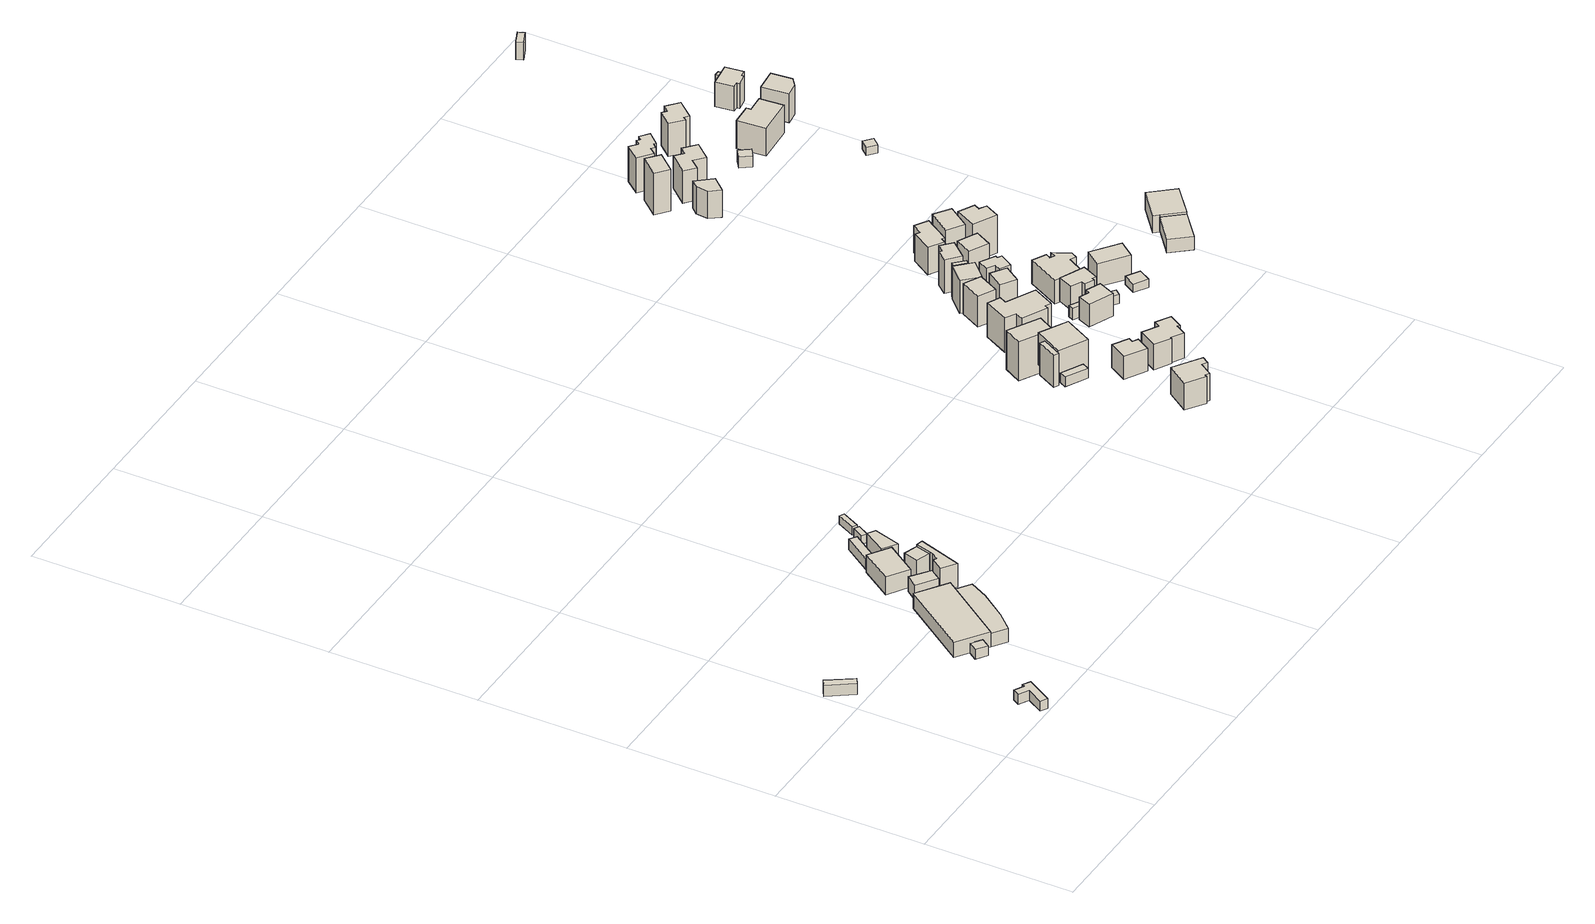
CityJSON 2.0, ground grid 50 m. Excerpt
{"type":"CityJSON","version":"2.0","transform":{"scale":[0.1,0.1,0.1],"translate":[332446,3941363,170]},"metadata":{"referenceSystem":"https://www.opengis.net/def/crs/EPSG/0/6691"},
"CityObjects":{
"building1":{"type":"Building","attributes":{"measuredHeight":4.3,"BuildingIDAttribute.prefecture":"14","BuildingIDAttribute.city":"14151","BuildingDetailAttribute.surveyYear":2015},"geometry":[{"type":"Solid","lod":"1","boundaries":[[[[0,1,2,3]],[[2,4,5,3]],[[1,6,4,2]],[[0,7,6,1]],[[3,5,7,0]],[[4,6,7,5]]]]}]},
"building2":{"type":"Building","attributes":{"measuredHeight":4.1,"BuildingIDAttribute.prefecture":"14","BuildingIDAttribute.city":"14151","BuildingDetailAttribute.surveyYear":2015,"BuildingLandSlideRiskAttribute.description":"1","BuildingLandSlideRiskAttribute.areaType":"1"},"geometry":[{"type":"Solid","lod":"1","boundaries":[[[[8,9,10,11,12,13,14,15]],[[14,16,17,15]],[[13,18,16,14]],[[12,19,18,13]],[[11,20,19,12]],[[10,21,20,11]],[[9,22,21,10]],[[8,23,22,9]],[[15,17,23,8]],[[16,18,19,20,21,22,23,17]]]]}]},
"building3":{"type":"Building","attributes":{"measuredHeight":4.5,"BuildingIDAttribute.prefecture":"14","BuildingIDAttribute.city":"14151","BuildingDetailAttribute.surveyYear":2015,"BuildingLandSlideRiskAttribute.description":"1","BuildingLandSlideRiskAttribute.areaType":"1"},"geometry":[{"type":"Solid","lod":"1","boundaries":[[[[24,25,26,27]],[[26,28,29,27]],[[25,30,28,26]],[[24,31,30,25]],[[27,29,31,24]],[[28,30,31,29]]]]}]},
"building4":{"type":"Building","attributes":{"usage":"402","measuredHeight":5.9,"storeysAboveGround":2,"BuildingIDAttribute.prefecture":"14","BuildingIDAttribute.city":"14151","BuildingDetailAttribute.totalFloorArea":559.02,"BuildingDetailAttribute.buildingFootprintArea":279.51,"BuildingDetailAttribute.buildingStructureType":"610","BuildingDetailAttribute.buildingStructureOrgType":"2","BuildingDetailAttribute.orgUsage":"101","BuildingDetailAttribute.surveyYear":2015,"BuildingLandSlideRiskAttribute.description":"1","BuildingLandSlideRiskAttribute.areaType":"1"},"geometry":[{"type":"Solid","lod":"1","boundaries":[[[[32,33,34,35]],[[34,36,37,35]],[[33,38,36,34]],[[32,39,38,33]],[[35,37,39,32]],[[36,38,39,37]]]]}]},
"building5":{"type":"Building","attributes":{"usage":"401","measuredHeight":6.6,"storeysAboveGround":1,"BuildingIDAttribute.prefecture":"14","BuildingIDAttribute.city":"14151","BuildingDetailAttribute.totalFloorArea":120.47,"BuildingDetailAttribute.buildingFootprintArea":120.47,"BuildingDetailAttribute.buildingStructureType":"610","BuildingDetailAttribute.buildingStructureOrgType":"2","BuildingDetailAttribute.orgUsage":"61","BuildingDetailAttribute.surveyYear":2015,"BuildingLandSlideRiskAttribute.description":"1","BuildingLandSlideRiskAttribute.areaType":"1"},"geometry":[{"type":"Solid","lod":"1","boundaries":[[[[40,41,42,35,43,44]],[[43,45,46,44]],[[35,47,45,43]],[[42,48,47,35]],[[41,49,48,42]],[[40,50,49,41]],[[44,46,50,40]],[[45,47,48,49,50,46]]]]}]},
"building6":{"type":"Building","attributes":{"measuredHeight":4.2,"BuildingIDAttribute.prefecture":"14","BuildingIDAttribute.city":"14151","BuildingDetailAttribute.surveyYear":2015,"BuildingLandSlideRiskAttribute.description":"1","BuildingLandSlideRiskAttribute.areaType":"1"},"geometry":[{"type":"Solid","lod":"1","boundaries":[[[[51,52,53,54]],[[53,55,56,54]],[[52,57,55,53]],[[51,58,57,52]],[[54,56,58,51]],[[55,57,58,56]]]]}]},
"building7":{"type":"Building","attributes":{"usage":"402","measuredHeight":6.3,"storeysAboveGround":1,"BuildingIDAttribute.prefecture":"14","BuildingIDAttribute.city":"14151","BuildingDetailAttribute.totalFloorArea":38.43,"BuildingDetailAttribute.buildingFootprintArea":38.43,"BuildingDetailAttribute.buildingStructureType":"610","BuildingDetailAttribute.buildingStructureOrgType":"2","BuildingDetailAttribute.orgUsage":"101","BuildingDetailAttribute.surveyYear":2015,"BuildingLandSlideRiskAttribute.description":"1","BuildingLandSlideRiskAttribute.areaType":"1"},"geometry":[{"type":"Solid","lod":"1","boundaries":[[[[59,60,61,62]],[[61,63,64,62]],[[60,65,63,61]],[[59,66,65,60]],[[62,64,66,59]],[[63,65,66,64]]]]}]},
"building8":{"type":"Building","attributes":{"usage":"402","measuredHeight":6.9,"storeysAboveGround":2,"BuildingIDAttribute.prefecture":"14","BuildingIDAttribute.city":"14151","BuildingDetailAttribute.totalFloorArea":409.26,"BuildingDetailAttribute.buildingFootprintArea":204.63,"BuildingDetailAttribute.buildingStructureType":"610","BuildingDetailAttribute.buildingStructureOrgType":"2","BuildingDetailAttribute.orgUsage":"101","BuildingDetailAttribute.surveyYear":2015,"BuildingLandSlideRiskAttribute.description":"1","BuildingLandSlideRiskAttribute.areaType":"1"},"geometry":[{"type":"Solid","lod":"1","boundaries":[[[[67,68,69,70]],[[69,71,72,70]],[[68,73,71,69]],[[67,74,73,68]],[[70,72,74,67]],[[71,73,74,72]]]]}]},
"building9":{"type":"Building","attributes":{"measuredHeight":9.9,"BuildingIDAttribute.prefecture":"14","BuildingIDAttribute.city":"14151","BuildingDetailAttribute.surveyYear":2015,"BuildingLandSlideRiskAttribute.description":"1","BuildingLandSlideRiskAttribute.areaType":"1"},"geometry":[{"type":"Solid","lod":"1","boundaries":[[[[75,76,77,78,79,80,81,82]],[[81,83,84,82]],[[80,85,83,81]],[[79,86,85,80]],[[78,87,86,79]],[[77,88,87,78]],[[76,89,88,77]],[[75,90,89,76]],[[82,84,90,75]],[[83,85,86,87,88,89,90,84]]]]}]},
"building10":{"type":"Building","attributes":{"usage":"401","measuredHeight":9.1,"storeysAboveGround":1,"BuildingIDAttribute.prefecture":"14","BuildingIDAttribute.city":"14151","BuildingDetailAttribute.totalFloorArea":57.83,"BuildingDetailAttribute.buildingFootprintArea":57.83,"BuildingDetailAttribute.buildingStructureType":"610","BuildingDetailAttribute.buildingStructureOrgType":"2","BuildingDetailAttribute.orgUsage":"61","BuildingDetailAttribute.surveyYear":2015,"BuildingLandSlideRiskAttribute.description":"1","BuildingLandSlideRiskAttribute.areaType":"1"},"geometry":[{"type":"Solid","lod":"1","boundaries":[[[[91,92,93,94]],[[93,95,96,94]],[[92,97,95,93]],[[91,98,97,92]],[[94,96,98,91]],[[95,97,98,96]]]]}]},
"building11":{"type":"Building","attributes":{"measuredHeight":4.6,"BuildingIDAttribute.prefecture":"14","BuildingIDAttribute.city":"14151","BuildingDetailAttribute.surveyYear":2015,"BuildingLandSlideRiskAttribute.description":"1","BuildingLandSlideRiskAttribute.areaType":"1"},"geometry":[{"type":"Solid","lod":"1","boundaries":[[[[99,100,101,102]],[[101,103,104,102]],[[100,105,103,101]],[[99,106,105,100]],[[102,104,106,99]],[[103,105,106,104]]]]}]},
"building12":{"type":"Building","attributes":{"measuredHeight":6.5,"BuildingIDAttribute.prefecture":"14","BuildingIDAttribute.city":"14151","BuildingDetailAttribute.surveyYear":2015,"BuildingLandSlideRiskAttribute.description":"1","BuildingLandSlideRiskAttribute.areaType":"1"},"geometry":[{"type":"Solid","lod":"1","boundaries":[[[[107,108,109,110]],[[109,111,112,110]],[[108,113,111,109]],[[107,114,113,108]],[[110,112,114,107]],[[111,113,114,112]]]]}]},
"building13":{"type":"Building","attributes":{"measuredHeight":3.7,"BuildingIDAttribute.prefecture":"14","BuildingIDAttribute.city":"14151","BuildingDetailAttribute.surveyYear":2015,"BuildingLandSlideRiskAttribute.description":"1","BuildingLandSlideRiskAttribute.areaType":"1"},"geometry":[{"type":"Solid","lod":"1","boundaries":[[[[115,116,117,118]],[[117,119,120,118]],[[116,121,119,117]],[[115,122,121,116]],[[118,120,122,115]],[[119,121,122,120]]]]}]},
"building14":{"type":"Building","attributes":{"BuildingIDAttribute.prefecture":"14","BuildingIDAttribute.city":"14151","BuildingDetailAttribute.surveyYear":2015,"BuildingLandSlideRiskAttribute.description":"1","BuildingLandSlideRiskAttribute.areaType":"1"},"geometry":[{"type":"Solid","lod":"1","boundaries":[[[[123,124,125,126]],[[125,127,128,126]],[[124,129,127,125]],[[123,130,129,124]],[[126,128,130,123]],[[127,129,130,128]]]]}]},
"building15":{"type":"Building","attributes":{"usage":"411","measuredHeight":11.2,"storeysAboveGround":2,"BuildingIDAttribute.prefecture":"14","BuildingIDAttribute.city":"14151","BuildingDetailAttribute.totalFloorArea":129.09,"BuildingDetailAttribute.buildingFootprintArea":64.54,"BuildingDetailAttribute.buildingStructureType":"601","BuildingDetailAttribute.buildingStructureOrgType":"1","BuildingDetailAttribute.orgUsage":"10","BuildingDetailAttribute.surveyYear":2015,"BuildingLandSlideRiskAttribute.description":"1","BuildingLandSlideRiskAttribute.areaType":"1"},"geometry":[{"type":"Solid","lod":"1","boundaries":[[[[131,132,133,134,135,136,137,138]],[[137,139,140,138]],[[136,141,139,137]],[[135,142,141,136]],[[134,143,142,135]],[[133,144,143,134]],[[132,145,144,133]],[[131,146,145,132]],[[138,140,146,131]],[[139,141,142,143,144,145,146,140]]]]}]},
"building16":{"type":"Building","attributes":{"measuredHeight":5.2,"BuildingIDAttribute.prefecture":"14","BuildingIDAttribute.city":"14151","BuildingDetailAttribute.surveyYear":2015},"geometry":[{"type":"Solid","lod":"1","boundaries":[[[[147,148,149,150]],[[149,151,152,150]],[[148,153,151,149]],[[147,154,153,148]],[[150,152,154,147]],[[151,153,154,152]]]]}]},
"building17":{"type":"Building","attributes":{"measuredHeight":12.7,"BuildingIDAttribute.prefecture":"14","BuildingIDAttribute.city":"14151","BuildingDetailAttribute.surveyYear":2015},"geometry":[{"type":"Solid","lod":"1","boundaries":[[[[155,156,157,158]],[[157,159,160,158]],[[156,161,159,157]],[[155,162,161,156]],[[158,160,162,155]],[[159,161,162,160]]]]}]},
"building18":{"type":"Building","attributes":{"usage":"411","measuredHeight":9.2,"storeysAboveGround":2,"BuildingIDAttribute.prefecture":"14","BuildingIDAttribute.city":"14151","BuildingDetailAttribute.totalFloorArea":87.96,"BuildingDetailAttribute.buildingFootprintArea":43.98,"BuildingDetailAttribute.buildingStructureType":"601","BuildingDetailAttribute.buildingStructureOrgType":"1","BuildingDetailAttribute.orgUsage":"10","BuildingDetailAttribute.surveyYear":2015},"geometry":[{"type":"Solid","lod":"1","boundaries":[[[[163,164,165,166,167,168]],[[167,169,170,168]],[[166,171,169,167]],[[165,172,171,166]],[[164,173,172,165]],[[163,174,173,164]],[[168,170,174,163]],[[169,171,172,173,174,170]]]]}]},
"building19":{"type":"Building","attributes":{"usage":"411","measuredHeight":12.6,"storeysAboveGround":2,"BuildingIDAttribute.prefecture":"14","BuildingIDAttribute.city":"14151","BuildingDetailAttribute.totalFloorArea":189.18,"BuildingDetailAttribute.buildingFootprintArea":94.59,"BuildingDetailAttribute.buildingStructureType":"601","BuildingDetailAttribute.buildingStructureOrgType":"1","BuildingDetailAttribute.orgUsage":"10","BuildingDetailAttribute.surveyYear":2015},"geometry":[{"type":"Solid","lod":"1","boundaries":[[[[175,176,177,178]],[[177,179,180,178]],[[176,181,179,177]],[[175,182,181,176]],[[178,180,182,175]],[[179,181,182,180]]]]}]},
"building20":{"type":"Building","attributes":{"usage":"411","measuredHeight":16.5,"storeysAboveGround":2,"BuildingIDAttribute.prefecture":"14","BuildingIDAttribute.city":"14151","BuildingDetailAttribute.totalFloorArea":133.03,"BuildingDetailAttribute.buildingFootprintArea":66.52,"BuildingDetailAttribute.buildingStructureType":"601","BuildingDetailAttribute.buildingStructureOrgType":"1","BuildingDetailAttribute.orgUsage":"10","BuildingDetailAttribute.surveyYear":2015},"geometry":[{"type":"Solid","lod":"1","boundaries":[[[[183,184,185,186]],[[185,187,188,186]],[[184,189,187,185]],[[183,190,189,184]],[[186,188,190,183]],[[187,189,190,188]]]]}]},
"building21":{"type":"Building","attributes":{"usage":"411","measuredHeight":10.4,"storeysAboveGround":2,"BuildingIDAttribute.prefecture":"14","BuildingIDAttribute.city":"14151","BuildingDetailAttribute.totalFloorArea":147.59,"BuildingDetailAttribute.buildingFootprintArea":73.8,"BuildingDetailAttribute.buildingStructureType":"601","BuildingDetailAttribute.buildingStructureOrgType":"1","BuildingDetailAttribute.orgUsage":"10","BuildingDetailAttribute.surveyYear":2015,"BuildingLandSlideRiskAttribute.description":"1","BuildingLandSlideRiskAttribute.areaType":"1"},"geometry":[{"type":"Solid","lod":"1","boundaries":[[[[191,192,193,194,195,196,197,198,199,200]],[[199,201,202,200]],[[198,203,201,199]],[[197,204,203,198]],[[196,205,204,197]],[[195,206,205,196]],[[194,207,206,195]],[[193,208,207,194]],[[192,209,208,193]],[[191,210,209,192]],[[200,202,210,191]],[[201,203,204,205,206,207,208,209,210,202]]]]}]},
"building22":{"type":"Building","attributes":{"usage":"411","measuredHeight":13.4,"storeysAboveGround":2,"BuildingIDAttribute.prefecture":"14","BuildingIDAttribute.city":"14151","BuildingDetailAttribute.totalFloorArea":238.2,"BuildingDetailAttribute.buildingFootprintArea":119.1,"BuildingDetailAttribute.buildingStructureType":"601","BuildingDetailAttribute.buildingStructureOrgType":"1","BuildingDetailAttribute.orgUsage":"10","BuildingDetailAttribute.surveyYear":2015},"geometry":[{"type":"Solid","lod":"1","boundaries":[[[[211,212,213,214,215,216,217,218,219,220]],[[219,221,222,220]],[[218,223,221,219]],[[217,224,223,218]],[[216,225,224,217]],[[215,226,225,216]],[[214,227,226,215]],[[213,228,227,214]],[[212,229,228,213]],[[211,230,229,212]],[[220,222,230,211]],[[221,223,224,225,226,227,228,229,230,222]]]]}]},
"building23":{"type":"Building","attributes":{"usage":"411","measuredHeight":12.2,"storeysAboveGround":2,"BuildingIDAttribute.prefecture":"14","BuildingIDAttribute.city":"14151","BuildingDetailAttribute.totalFloorArea":81.54,"BuildingDetailAttribute.buildingFootprintArea":40.77,"BuildingDetailAttribute.buildingStructureType":"601","BuildingDetailAttribute.buildingStructureOrgType":"1","BuildingDetailAttribute.orgUsage":"10","BuildingDetailAttribute.surveyYear":2015},"geometry":[{"type":"Solid","lod":"1","boundaries":[[[[231,232,233,234]],[[233,235,236,234]],[[232,237,235,233]],[[231,238,237,232]],[[234,236,238,231]],[[235,237,238,236]]]]}]},
"building24":{"type":"Building","attributes":{"measuredHeight":4.7,"BuildingIDAttribute.prefecture":"14","BuildingIDAttribute.city":"14151","BuildingDetailAttribute.surveyYear":2015},"geometry":[{"type":"Solid","lod":"1","boundaries":[[[[239,240,241,242]],[[241,243,244,242]],[[240,245,243,241]],[[239,246,245,240]],[[242,244,246,239]],[[243,245,246,244]]]]}]},
"building25":{"type":"Building","attributes":{"usage":"411","measuredHeight":8.5,"storeysAboveGround":2,"BuildingIDAttribute.prefecture":"14","BuildingIDAttribute.city":"14151","BuildingDetailAttribute.totalFloorArea":85.12,"BuildingDetailAttribute.buildingFootprintArea":42.56,"BuildingDetailAttribute.buildingStructureType":"601","BuildingDetailAttribute.buildingStructureOrgType":"1","BuildingDetailAttribute.orgUsage":"10","BuildingDetailAttribute.surveyYear":2015},"geometry":[{"type":"Solid","lod":"1","boundaries":[[[[247,248,249,250,251,252]],[[251,253,254,252]],[[250,255,253,251]],[[249,256,255,250]],[[248,257,256,249]],[[247,258,257,248]],[[252,254,258,247]],[[253,255,256,257,258,254]]]]}]},
"building26":{"type":"Building","attributes":{"usage":"411","measuredHeight":9.1,"storeysAboveGround":1,"BuildingIDAttribute.prefecture":"14","BuildingIDAttribute.city":"14151","BuildingDetailAttribute.totalFloorArea":35.58,"BuildingDetailAttribute.buildingFootprintArea":35.58,"BuildingDetailAttribute.buildingStructureType":"601","BuildingDetailAttribute.buildingStructureOrgType":"1","BuildingDetailAttribute.orgUsage":"10","BuildingDetailAttribute.surveyYear":2015},"geometry":[{"type":"Solid","lod":"1","boundaries":[[[[259,260,261,262]],[[261,263,264,262]],[[260,265,263,261]],[[259,266,265,260]],[[262,264,266,259]],[[263,265,266,264]]]]}]},
"building27":{"type":"Building","attributes":{"usage":"411","measuredHeight":13,"storeysAboveGround":2,"BuildingIDAttribute.prefecture":"14","BuildingIDAttribute.city":"14151","BuildingDetailAttribute.totalFloorArea":86.15,"BuildingDetailAttribute.buildingFootprintArea":43.07,"BuildingDetailAttribute.buildingStructureType":"601","BuildingDetailAttribute.buildingStructureOrgType":"1","BuildingDetailAttribute.orgUsage":"10","BuildingDetailAttribute.surveyYear":2015,"BuildingLandSlideRiskAttribute.description":"1","BuildingLandSlideRiskAttribute.areaType":"1"},"geometry":[{"type":"Solid","lod":"1","boundaries":[[[[267,268,269,270]],[[269,271,272,270]],[[268,273,271,269]],[[267,274,273,268]],[[270,272,274,267]],[[271,273,274,272]]]]}]},
"building28":{"type":"Building","attributes":{"measuredHeight":4,"BuildingIDAttribute.prefecture":"14","BuildingIDAttribute.city":"14151","BuildingDetailAttribute.surveyYear":2015,"BuildingLandSlideRiskAttribute.description":"1","BuildingLandSlideRiskAttribute.areaType":"1"},"geometry":[{"type":"Solid","lod":"1","boundaries":[[[[275,276,277,278]],[[277,279,280,278]],[[276,281,279,277]],[[275,282,281,276]],[[278,280,282,275]],[[279,281,282,280]]]]}]},
"building29":{"type":"Building","attributes":{"usage":"411","measuredHeight":9.1,"storeysAboveGround":2,"BuildingIDAttribute.prefecture":"14","BuildingIDAttribute.city":"14151","BuildingDetailAttribute.totalFloorArea":90.58,"BuildingDetailAttribute.buildingFootprintArea":45.29,"BuildingDetailAttribute.buildingStructureType":"601","BuildingDetailAttribute.buildingStructureOrgType":"1","BuildingDetailAttribute.orgUsage":"10","BuildingDetailAttribute.surveyYear":2015},"geometry":[{"type":"Solid","lod":"1","boundaries":[[[[283,284,285,286,287,288,289,290]],[[289,291,292,290]],[[288,293,291,289]],[[287,294,293,288]],[[286,295,294,287]],[[285,296,295,286]],[[284,297,296,285]],[[283,298,297,284]],[[290,292,298,283]],[[291,293,294,295,296,297,298,292]]]]}]},
"building30":{"type":"Building","attributes":{"measuredHeight":12.5,"BuildingIDAttribute.prefecture":"14","BuildingIDAttribute.city":"14151","BuildingDetailAttribute.surveyYear":2015},"geometry":[{"type":"Solid","lod":"1","boundaries":[[[[299,300,301,302]],[[301,303,304,302]],[[300,305,303,301]],[[299,306,305,300]],[[302,304,306,299]],[[303,305,306,304]]]]}]},
"building31":{"type":"Building","attributes":{"usage":"411","measuredHeight":8.4,"storeysAboveGround":2,"BuildingIDAttribute.prefecture":"14","BuildingIDAttribute.city":"14151","BuildingDetailAttribute.totalFloorArea":58.42,"BuildingDetailAttribute.buildingFootprintArea":29.21,"BuildingDetailAttribute.buildingStructureType":"601","BuildingDetailAttribute.buildingStructureOrgType":"1","BuildingDetailAttribute.orgUsage":"10","BuildingDetailAttribute.surveyYear":2015},"geometry":[{"type":"Solid","lod":"1","boundaries":[[[[307,308,309,310,311,312,313,314]],[[313,315,316,314]],[[312,317,315,313]],[[311,318,317,312]],[[310,319,318,311]],[[309,320,319,310]],[[308,321,320,309]],[[307,322,321,308]],[[314,316,322,307]],[[315,317,318,319,320,321,322,316]]]]}]},
"building32":{"type":"Building","attributes":{"usage":"411","measuredHeight":9.9,"storeysAboveGround":2,"BuildingIDAttribute.prefecture":"14","BuildingIDAttribute.city":"14151","BuildingDetailAttribute.totalFloorArea":193.37,"BuildingDetailAttribute.buildingFootprintArea":96.69,"BuildingDetailAttribute.buildingStructureType":"601","BuildingDetailAttribute.buildingStructureOrgType":"1","BuildingDetailAttribute.orgUsage":"10","BuildingDetailAttribute.surveyYear":2015},"geometry":[{"type":"Solid","lod":"1","boundaries":[[[[323,324,325,326,327,328,329,330,331,332]],[[331,333,334,332]],[[330,335,333,331]],[[329,336,335,330]],[[328,337,336,329]],[[327,338,337,328]],[[326,339,338,327]],[[325,340,339,326]],[[324,341,340,325]],[[323,342,341,324]],[[332,334,342,323]],[[333,335,336,337,338,339,340,341,342,334]]]]}]},
"building33":{"type":"Building","attributes":{"BuildingIDAttribute.prefecture":"14","BuildingIDAttribute.city":"14151","BuildingDetailAttribute.surveyYear":2015,"BuildingLandSlideRiskAttribute.description":"1","BuildingLandSlideRiskAttribute.areaType":"1"},"geometry":[{"type":"Solid","lod":"1","boundaries":[[[[343,344,345,346]],[[345,347,348,346]],[[344,349,347,345]],[[343,350,349,344]],[[346,348,350,343]],[[347,349,350,348]]]]}]},
"building34":{"type":"Building","attributes":{"usage":"411","measuredHeight":13.6,"storeysAboveGround":2,"BuildingIDAttribute.prefecture":"14","BuildingIDAttribute.city":"14151","BuildingDetailAttribute.totalFloorArea":64.37,"BuildingDetailAttribute.buildingFootprintArea":32.19,"BuildingDetailAttribute.buildingStructureType":"601","BuildingDetailAttribute.buildingStructureOrgType":"1","BuildingDetailAttribute.orgUsage":"10","BuildingDetailAttribute.surveyYear":2015,"BuildingLandSlideRiskAttribute.description":"1","BuildingLandSlideRiskAttribute.areaType":"1"},"geometry":[{"type":"Solid","lod":"1","boundaries":[[[[351,352,353,354,355,356]],[[355,357,358,356]],[[354,359,357,355]],[[353,360,359,354]],[[352,361,360,353]],[[351,362,361,352]],[[356,358,362,351]],[[357,359,360,361,362,358]]]]}]},
"building35":{"type":"Building","attributes":{"usage":"411","measuredHeight":9.1,"storeysAboveGround":2,"BuildingIDAttribute.prefecture":"14","BuildingIDAttribute.city":"14151","BuildingDetailAttribute.totalFloorArea":167.21,"BuildingDetailAttribute.buildingFootprintArea":83.6,"BuildingDetailAttribute.buildingStructureType":"601","BuildingDetailAttribute.buildingStructureOrgType":"1","BuildingDetailAttribute.orgUsage":"10","BuildingDetailAttribute.surveyYear":2015,"BuildingLandSlideRiskAttribute.description":"1","BuildingLandSlideRiskAttribute.areaType":"1"},"geometry":[{"type":"Solid","lod":"1","boundaries":[[[[363,364,365,366]],[[365,367,368,366]],[[364,369,367,365]],[[363,370,369,364]],[[366,368,370,363]],[[367,369,370,368]]]]}]},
"building36":{"type":"Building","attributes":{"usage":"411","measuredHeight":7.9,"storeysAboveGround":2,"BuildingIDAttribute.prefecture":"14","BuildingIDAttribute.city":"14151","BuildingDetailAttribute.totalFloorArea":74.11,"BuildingDetailAttribute.buildingFootprintArea":37.05,"BuildingDetailAttribute.buildingStructureType":"601","BuildingDetailAttribute.buildingStructureOrgType":"1","BuildingDetailAttribute.orgUsage":"10","BuildingDetailAttribute.surveyYear":2015},"geometry":[{"type":"Solid","lod":"1","boundaries":[[[[371,372,373,374]],[[373,375,376,374]],[[372,377,375,373]],[[371,378,377,372]],[[374,376,378,371]],[[375,377,378,376]]]]}]},
"building37":{"type":"Building","attributes":{"usage":"411","measuredHeight":12.3,"storeysAboveGround":2,"BuildingIDAttribute.prefecture":"14","BuildingIDAttribute.city":"14151","BuildingDetailAttribute.totalFloorArea":115.98,"BuildingDetailAttribute.buildingFootprintArea":57.99,"BuildingDetailAttribute.buildingStructureType":"601","BuildingDetailAttribute.buildingStructureOrgType":"1","BuildingDetailAttribute.orgUsage":"10","BuildingDetailAttribute.surveyYear":2015,"BuildingLandSlideRiskAttribute.description":"1","BuildingLandSlideRiskAttribute.areaType":"1"},"geometry":[{"type":"Solid","lod":"1","boundaries":[[[[379,380,381,382,383,384,385,386]],[[385,387,388,386]],[[384,389,387,385]],[[383,390,389,384]],[[382,391,390,383]],[[381,392,391,382]],[[380,393,392,381]],[[379,394,393,380]],[[386,388,394,379]],[[387,389,390,391,392,393,394,388]]]]}]},
"building38":{"type":"Building","attributes":{"usage":"411","measuredHeight":12.3,"storeysAboveGround":2,"BuildingIDAttribute.prefecture":"14","BuildingIDAttribute.city":"14151","BuildingDetailAttribute.totalFloorArea":93.33,"BuildingDetailAttribute.buildingFootprintArea":46.66,"BuildingDetailAttribute.buildingStructureType":"601","BuildingDetailAttribute.buildingStructureOrgType":"1","BuildingDetailAttribute.orgUsage":"10","BuildingDetailAttribute.surveyYear":2015},"geometry":[{"type":"Solid","lod":"1","boundaries":[[[[395,396,397,398]],[[397,399,400,398]],[[396,401,399,397]],[[395,402,401,396]],[[398,400,402,395]],[[399,401,402,400]]]]}]},
"building39":{"type":"Building","attributes":{"usage":"411","measuredHeight":14.5,"storeysAboveGround":2,"BuildingIDAttribute.prefecture":"14","BuildingIDAttribute.city":"14151","BuildingDetailAttribute.totalFloorArea":102.96,"BuildingDetailAttribute.buildingFootprintArea":51.48,"BuildingDetailAttribute.buildingStructureType":"601","BuildingDetailAttribute.buildingStructureOrgType":"1","BuildingDetailAttribute.orgUsage":"10","BuildingDetailAttribute.surveyYear":2015},"geometry":[{"type":"Solid","lod":"1","boundaries":[[[[403,404,405,406,407,408]],[[407,409,410,408]],[[406,411,409,407]],[[405,412,411,406]],[[404,413,412,405]],[[403,414,413,404]],[[408,410,414,403]],[[409,411,412,413,414,410]]]]}]},
"building40":{"type":"Building","attributes":{"usage":"402","measuredHeight":5.4,"storeysAboveGround":1,"BuildingIDAttribute.prefecture":"14","BuildingIDAttribute.city":"14151","BuildingDetailAttribute.totalFloorArea":83.74,"BuildingDetailAttribute.buildingFootprintArea":83.74,"BuildingDetailAttribute.buildingStructureType":"610","BuildingDetailAttribute.buildingStructureOrgType":"2","BuildingDetailAttribute.orgUsage":"191","BuildingDetailAttribute.surveyYear":2015,"BuildingLandSlideRiskAttribute.description":"1","BuildingLandSlideRiskAttribute.areaType":"1"},"geometry":[{"type":"Solid","lod":"1","boundaries":[[[[415,416,417,418]],[[417,419,420,418]],[[416,421,419,417]],[[415,422,421,416]],[[418,420,422,415]],[[419,421,422,420]]]]}]},
"building41":{"type":"Building","attributes":{"measuredHeight":6.5,"BuildingIDAttribute.prefecture":"14","BuildingIDAttribute.city":"14151","BuildingDetailAttribute.surveyYear":2015,"BuildingLandSlideRiskAttribute.description":"1","BuildingLandSlideRiskAttribute.areaType":"1"},"geometry":[{"type":"Solid","lod":"1","boundaries":[[[[423,424,425,426,427]],[[426,428,429,427]],[[425,430,428,426]],[[424,431,430,425]],[[423,432,431,424]],[[427,429,432,423]],[[428,430,431,432,429]]]]}]},
"building42":{"type":"Building","attributes":{"measuredHeight":10.6,"BuildingIDAttribute.prefecture":"14","BuildingIDAttribute.city":"14151","BuildingDetailAttribute.surveyYear":2015,"BuildingLandSlideRiskAttribute.description":"1","BuildingLandSlideRiskAttribute.areaType":"1"},"geometry":[{"type":"Solid","lod":"1","boundaries":[[[[433,434,435,436,437]],[[436,438,439,437]],[[435,440,438,436]],[[434,441,440,435]],[[433,442,441,434]],[[437,439,442,433]],[[438,440,441,442,439]]]]}]},
"building43":{"type":"Building","attributes":{"usage":"411","measuredHeight":15.8,"storeysAboveGround":2,"BuildingIDAttribute.prefecture":"14","BuildingIDAttribute.city":"14151","BuildingDetailAttribute.totalFloorArea":72.77,"BuildingDetailAttribute.buildingFootprintArea":36.38,"BuildingDetailAttribute.buildingStructureType":"601","BuildingDetailAttribute.buildingStructureOrgType":"1","BuildingDetailAttribute.orgUsage":"10","BuildingDetailAttribute.surveyYear":2015,"BuildingLandSlideRiskAttribute.description":"1","BuildingLandSlideRiskAttribute.areaType":"1"},"geometry":[{"type":"Solid","lod":"1","boundaries":[[[[443,444,445,446]],[[445,447,448,446]],[[444,449,447,445]],[[443,450,449,444]],[[446,448,450,443]],[[447,449,450,448]]]]}]},
"building44":{"type":"Building","attributes":{"usage":"411","measuredHeight":12.8,"storeysAboveGround":2,"BuildingIDAttribute.prefecture":"14","BuildingIDAttribute.city":"14151","BuildingDetailAttribute.totalFloorArea":194.51,"BuildingDetailAttribute.buildingFootprintArea":97.26,"BuildingDetailAttribute.buildingStructureType":"601","BuildingDetailAttribute.buildingStructureOrgType":"1","BuildingDetailAttribute.orgUsage":"10","BuildingDetailAttribute.surveyYear":2015,"BuildingLandSlideRiskAttribute.description":"1","BuildingLandSlideRiskAttribute.areaType":"1"},"geometry":[{"type":"Solid","lod":"1","boundaries":[[[[451,452,453,454,455,456,457,458]],[[457,459,460,458]],[[456,461,459,457]],[[455,462,461,456]],[[454,463,462,455]],[[453,464,463,454]],[[452,465,464,453]],[[451,466,465,452]],[[458,460,466,451]],[[459,461,462,463,464,465,466,460]]]]}]},
"building45":{"type":"Building","attributes":{"BuildingIDAttribute.prefecture":"14","BuildingIDAttribute.city":"14151","BuildingDetailAttribute.surveyYear":2015},"geometry":[{"type":"Solid","lod":"1","boundaries":[[[[467,468,469,470]],[[469,471,472,470]],[[468,473,471,469]],[[467,474,473,468]],[[470,472,474,467]],[[471,473,474,472]]]]}]},
"building46":{"type":"Building","attributes":{"usage":"411","measuredHeight":13.3,"storeysAboveGround":2,"BuildingIDAttribute.prefecture":"14","BuildingIDAttribute.city":"14151","BuildingDetailAttribute.totalFloorArea":97.63,"BuildingDetailAttribute.buildingFootprintArea":48.82,"BuildingDetailAttribute.buildingStructureType":"601","BuildingDetailAttribute.buildingStructureOrgType":"1","BuildingDetailAttribute.orgUsage":"10","BuildingDetailAttribute.surveyYear":2015,"BuildingLandSlideRiskAttribute.description":"1","BuildingLandSlideRiskAttribute.areaType":"1"},"geometry":[{"type":"Solid","lod":"1","boundaries":[[[[475,476,477,478,479,480,481,482,483,484,485,486]],[[485,487,488,486]],[[484,489,487,485]],[[483,490,489,484]],[[482,491,490,483]],[[481,492,491,482]],[[480,493,492,481]],[[479,494,493,480]],[[478,495,494,479]],[[477,496,495,478]],[[476,497,496,477]],[[475,498,497,476]],[[486,488,498,475]],[[487,489,490,491,492,493,494,495,496,497,498,488]]]]}]},
"building47":{"type":"Building","attributes":{"measuredHeight":4.7,"BuildingIDAttribute.prefecture":"14","BuildingIDAttribute.city":"14151","BuildingDetailAttribute.surveyYear":2015},"geometry":[{"type":"Solid","lod":"1","boundaries":[[[[499,500,501,502]],[[501,503,504,502]],[[500,505,503,501]],[[499,506,505,500]],[[502,504,506,499]],[[503,505,506,504]]]]}]},
"building48":{"type":"Building","attributes":{"usage":"411","measuredHeight":12.5,"storeysAboveGround":2,"BuildingIDAttribute.prefecture":"14","BuildingIDAttribute.city":"14151","BuildingDetailAttribute.totalFloorArea":88.78,"BuildingDetailAttribute.buildingFootprintArea":44.39,"BuildingDetailAttribute.buildingStructureType":"601","BuildingDetailAttribute.buildingStructureOrgType":"1","BuildingDetailAttribute.orgUsage":"10","BuildingDetailAttribute.surveyYear":2015,"BuildingLandSlideRiskAttribute.description":"1","BuildingLandSlideRiskAttribute.areaType":"1"},"geometry":[{"type":"Solid","lod":"1","boundaries":[[[[507,508,509,510,511,512,513,514]],[[513,515,516,514]],[[512,517,515,513]],[[511,518,517,512]],[[510,519,518,511]],[[509,520,519,510]],[[508,521,520,509]],[[507,522,521,508]],[[514,516,522,507]],[[515,517,518,519,520,521,522,516]]]]}]},
"building49":{"type":"Building","attributes":{"usage":"411","measuredHeight":11.3,"storeysAboveGround":2,"BuildingIDAttribute.prefecture":"14","BuildingIDAttribute.city":"14151","BuildingDetailAttribute.totalFloorArea":139.6,"BuildingDetailAttribute.buildingFootprintArea":69.8,"BuildingDetailAttribute.buildingStructureType":"601","BuildingDetailAttribute.buildingStructureOrgType":"1","BuildingDetailAttribute.orgUsage":"10","BuildingDetailAttribute.surveyYear":2015},"geometry":[{"type":"Solid","lod":"1","boundaries":[[[[523,524,525,526,527,528]],[[527,529,530,528]],[[526,531,529,527]],[[525,532,531,526]],[[524,533,532,525]],[[523,534,533,524]],[[528,530,534,523]],[[529,531,532,533,534,530]]]]}]},
"building50":{"type":"Building","attributes":{"usage":"411","measuredHeight":11.1,"storeysAboveGround":2,"BuildingIDAttribute.prefecture":"14","BuildingIDAttribute.city":"14151","BuildingDetailAttribute.totalFloorArea":104.61,"BuildingDetailAttribute.buildingFootprintArea":52.31,"BuildingDetailAttribute.buildingStructureType":"601","BuildingDetailAttribute.buildingStructureOrgType":"1","BuildingDetailAttribute.orgUsage":"10","BuildingDetailAttribute.surveyYear":2015},"geometry":[{"type":"Solid","lod":"1","boundaries":[[[[535,536,537,538,539]],[[538,540,541,539]],[[537,542,540,538]],[[536,543,542,537]],[[535,544,543,536]],[[539,541,544,535]],[[540,542,543,544,541]]]]}]},
"building51":{"type":"Building","attributes":{"usage":"411","measuredHeight":9.9,"storeysAboveGround":2,"BuildingIDAttribute.prefecture":"14","BuildingIDAttribute.city":"14151","BuildingDetailAttribute.totalFloorArea":88.21,"BuildingDetailAttribute.buildingFootprintArea":44.1,"BuildingDetailAttribute.buildingStructureType":"601","BuildingDetailAttribute.buildingStructureOrgType":"1","BuildingDetailAttribute.orgUsage":"10","BuildingDetailAttribute.surveyYear":2015},"geometry":[{"type":"Solid","lod":"1","boundaries":[[[[545,546,547,548,549,550,551,552]],[[551,553,554,552]],[[550,555,553,551]],[[549,556,555,550]],[[548,557,556,549]],[[547,558,557,548]],[[546,559,558,547]],[[545,560,559,546]],[[552,554,560,545]],[[553,555,556,557,558,559,560,554]]]]}]},
"building52":{"type":"Building","attributes":{"measuredHeight":6.3,"BuildingIDAttribute.prefecture":"14","BuildingIDAttribute.city":"14151","BuildingDetailAttribute.surveyYear":2015},"geometry":[{"type":"Solid","lod":"1","boundaries":[[[[561,562,563,564]],[[563,565,566,564]],[[562,567,565,563]],[[561,568,567,562]],[[564,566,568,561]],[[565,567,568,566]]]]}]},
"building53":{"type":"Building","attributes":{"measuredHeight":7.3,"BuildingIDAttribute.prefecture":"14","BuildingIDAttribute.city":"14151","BuildingDetailAttribute.surveyYear":2015,"BuildingLandSlideRiskAttribute.description":"1","BuildingLandSlideRiskAttribute.areaType":"1"},"geometry":[{"type":"Solid","lod":"1","boundaries":[[[[569,570,571,572]],[[571,573,574,572]],[[570,575,573,571]],[[569,576,575,570]],[[572,574,576,569]],[[573,575,576,574]]]]}]}
},
"vertices":[
[85,548,2],[63,534,2],[8,616,2],[30,631,2],[8,616,42],[30,631,42],[63,534,42],[85,548,42],
[273,9,1],[251,22,1],[283,77,1],[250,96,1],[263,118,1],[295,100,1],[300,109,1],[324,95,1],[300,109,37],[324,95,37],[295,100,37],[263,118,37],[250,96,37],[283,77,37],[251,22,37],[273,9,37],
[418,289,4],[383,314,4],[404,343,4],[438,318,4],[404,343,39],[438,318,39],[383,314,39],[418,289,39],
[360,373,4],[519,596,4],[618,526,4],[459,303,4],[618,526,59],[459,303,59],[519,596,59],[360,373,59],
[617,409,4],[556,324,4],[506,270,4],[602,503,4],[649,470,4],[602,503,54],[649,470,54],[459,303,54],[506,270,54],[556,324,54],[617,409,54],
[578,558,7],[590,575,7],[626,550,7],[614,532,7],[626,550,39],[614,532,39],[590,575,39],[578,558,39],
[555,611,7],[583,649,7],[645,603,7],[618,565,7],[645,603,60],[618,565,60],[583,649,60],[555,611,60],
[677,756,6],[606,652,6],[537,699,6],[608,803,6],[537,699,70],[608,803,70],[606,652,70],[677,756,70],
[679,621,8],[683,632,8],[697,683,8],[719,677,8],[671,530,8],[624,564,8],[653,605,8],[664,597,8],[653,605,93],[664,597,93],[624,564,93],[671,530,93],[719,677,93],[697,683,93],[683,632,93],[679,621,93],
[635,648,7],[650,698,7],[697,683,7],[683,632,7],[697,683,86],[683,632,86],[650,698,86],[635,648,86],
[681,903,8],[704,887,8],[641,795,8],[618,811,8],[641,795,46],[618,811,46],[704,887,46],[681,903,46],
[700,853,8],[726,836,8],[699,746,8],[651,777,8],[699,746,72],[651,777,72],[726,836,72],[700,853,72],
[741,919,10],[758,909,10],[735,870,10],[718,880,10],[735,870,41],[718,880,41],[758,909,41],[741,919,41],
[777,987,10],[793,979,10],[762,919,10],[746,927,10],[762,919,40],[746,927,40],[793,979,40],[777,987,40],
[1384,98,443],[1368,74,443],[1352,85,443],[1323,42,443],[1310,50,443],[1305,42,443],[1244,84,443],[1295,158,443],[1244,84,541],[1295,158,541],[1305,42,541],[1310,50,541],[1323,42,541],[1352,85,541],[1368,74,541],[1384,98,541],
[1281,444,427],[1268,421,427],[1197,459,427],[1209,482,427],[1197,459,462],[1209,482,462],[1268,421,462],[1281,444,462],
[1260,579,388],[1276,570,388],[1241,504,388],[1225,513,388],[1241,504,505],[1225,513,505],[1276,570,505],[1260,579,505],
[1297,316,440],[1332,377,440],[1384,346,440],[1376,332,440],[1394,321,440],[1367,275,440],[1394,321,523],[1367,275,523],[1376,332,523],[1384,346,523],[1332,377,523],[1297,316,523],
[1338,458,395],[1245,508,395],[1296,604,395],[1389,554,395],[1296,604,510],[1389,554,510],[1245,508,510],[1338,458,510],
[1255,647,346],[1288,706,346],[1391,648,346],[1358,589,346],[1391,648,488],[1358,589,488],[1288,706,488],[1255,647,488],
[1409,319,448],[1460,289,448],[1472,309,448],[1520,280,448],[1494,236,448],[1486,241,448],[1466,207,448],[1427,230,448],[1425,226,448],[1372,257,448],[1425,226,540],[1372,257,540],[1427,230,540],[1466,207,540],[1486,241,540],[1494,236,540],[1520,280,540],[1472,309,540],[1460,289,540],[1409,319,540],
[1494,721,375],[1457,648,375],[1438,658,375],[1432,647,375],[1349,689,375],[1362,713,375],[1326,732,375],[1368,815,375],[1410,794,375],[1398,770,375],[1410,794,499],[1398,770,499],[1368,815,499],[1326,732,499],[1362,713,499],[1349,689,499],[1432,647,499],[1438,658,499],[1457,648,499],[1494,721,499],
[1431,820,394],[1375,850,394],[1411,919,394],[1467,890,394],[1411,919,506],[1467,890,506],[1375,850,506],[1431,820,506],
[1486,592,440],[1495,610,440],[1524,594,440],[1515,577,440],[1524,594,481],[1515,577,481],[1495,610,481],[1486,592,481],
[1478,533,440],[1497,577,440],[1531,563,440],[1537,577,440],[1587,555,440],[1562,497,440],[1587,555,521],[1562,497,521],[1537,577,521],[1531,563,521],[1497,577,521],[1478,533,521],
[1488,874,428],[1537,841,428],[1500,786,428],[1451,818,428],[1500,786,510],[1451,818,510],[1537,841,510],[1488,874,510],
[1474,890,380],[1425,939,380],[1479,993,380],[1528,944,380],[1479,993,500],[1528,944,500],[1425,939,500],[1474,890,500],
[1606,538,452],[1625,523,452],[1609,503,452],[1590,518,452],[1609,503,485],[1590,518,485],[1625,523,485],[1606,538,485],
[1635,635,437],[1610,581,437],[1597,587,437],[1593,579,437],[1562,594,437],[1567,606,437],[1530,623,437],[1553,673,437],[1530,623,522],[1553,673,522],[1567,606,522],[1562,594,522],[1593,579,522],[1597,587,522],[1610,581,522],[1635,635,522],
[1490,1001,380],[1522,969,380],[1512,960,380],[1480,991,380],[1512,960,502],[1480,991,502],[1522,969,502],[1490,1001,502],
[1582,904,423],[1578,897,423],[1592,889,423],[1565,844,423],[1530,864,423],[1541,883,423],[1514,899,423],[1534,932,423],[1514,899,502],[1534,932,502],[1541,883,502],[1530,864,502],[1565,844,502],[1592,889,502],[1578,897,502],[1582,904,502],
[1604,794,426],[1649,770,426],[1640,754,426],[1655,746,426],[1664,764,426],[1692,708,426],[1680,687,426],[1660,697,426],[1630,642,426],[1547,686,426],[1630,642,512],[1547,686,512],[1660,697,512],[1680,687,512],[1692,708,512],[1664,764,512],[1655,746,512],[1640,754,512],[1649,770,512],[1604,794,512],
[1683,524,468],[1727,497,468],[1703,456,468],[1658,483,468],[1703,456,498],[1658,483,498],[1727,497,498],[1683,524,498],
[1536,990,380],[1492,1028,380],[1521,1062,380],[1529,1055,380],[1547,1076,380],[1583,1044,380],[1547,1076,502],[1583,1044,502],[1529,1055,502],[1521,1062,502],[1492,1028,502],[1536,990,502],
[1649,599,453],[1690,652,453],[1777,586,453],[1736,533,453],[1777,586,537],[1736,533,537],[1690,652,537],[1649,599,537],
[1660,1008,425],[1630,952,425],[1567,986,425],[1596,1041,425],[1567,986,500],[1596,1041,500],[1630,952,500],[1660,1008,500],
[1623,1097,376],[1614,1103,376],[1604,1088,376],[1555,1118,376],[1597,1184,376],[1612,1174,376],[1633,1207,376],[1675,1180,376],[1633,1207,475],[1675,1180,475],[1612,1174,475],[1597,1184,475],[1555,1118,475],[1604,1088,475],[1614,1103,475],[1623,1097,475],
[1685,1173,381],[1737,1136,381],[1686,1063,381],[1633,1100,381],[1686,1063,495],[1633,1100,495],[1737,1136,495],[1685,1173,495],
[1698,1045,356],[1734,1115,356],[1787,1087,356],[1777,1068,356],[1801,1055,356],[1775,1004,356],[1801,1055,493],[1775,1004,493],[1777,1068,493],[1787,1087,493],[1734,1115,493],[1698,1045,493],
[1924,425,475],[1872,488,475],[1960,561,475],[2012,498,475],[1960,561,524],[2012,498,524],[1872,488,524],[1924,425,524],
[1960,561,469],[1947,577,469],[2039,653,469],[2104,575,469],[2012,498,469],[2104,575,531],[2012,498,531],[2039,653,531],[1947,577,531],[1960,561,531],
[1787,1959,186],[1746,1913,186],[1720,1947,186],[1724,1989,186],[1744,2011,186],[1724,1989,285],[1744,2011,285],[1720,1947,285],[1746,1913,285],[1787,1959,285],
[1775,2102,124],[1734,2137,124],[1786,2198,124],[1827,2162,124],[1786,2198,275],[1827,2162,275],[1734,2137,275],[1775,2102,275],
[1798,2107,192],[1825,2083,192],[1843,2104,192],[1884,2069,192],[1838,2016,192],[1804,2046,192],[1778,2015,192],[1744,2045,192],[1778,2015,309],[1744,2045,309],[1804,2046,309],[1838,2016,309],[1884,2069,309],[1843,2104,309],[1825,2083,309],[1798,2107,309],
[2010,1535,384],[1982,1559,384],[2005,1585,384],[2033,1561,384],[2005,1585,414],[2033,1561,414],[1982,1559,414],[2010,1535,414],
[1865,2200,150],[1859,2206,150],[1846,2192,150],[1835,2202,150],[1818,2182,150],[1774,2217,150],[1813,2265,150],[1838,2245,150],[1850,2260,150],[1862,2250,150],[1872,2263,150],[1901,2240,150],[1872,2263,278],[1901,2240,278],[1862,2250,278],[1850,2260,278],[1838,2245,278],[1813,2265,278],[1774,2217,278],[1818,2182,278],[1835,2202,278],[1846,2192,278],[1859,2206,278],[1865,2200,278],
[1961,1932,251],[1932,1912,251],[1908,1947,251],[1936,1967,251],[1908,1947,291],[1936,1967,291],[1932,1912,291],[1961,1932,291],
[1969,2145,211],[1955,2157,211],[1947,2147,211],[1906,2182,211],[1945,2227,211],[1959,2215,211],[1977,2235,211],[2017,2201,211],[1977,2235,331],[2017,2201,331],[1959,2215,331],[1945,2227,331],[1906,2182,331],[1947,2147,331],[1955,2157,331],[1969,2145,331],
[1979,1893,267],[1971,1989,267],[2041,1994,267],[2042,1979,267],[2100,1984,267],[2107,1903,267],[2100,1984,368],[2107,1903,368],[2042,1979,368],[2041,1994,368],[1971,1989,368],[1979,1893,368],
[2113,1985,297],[2187,1993,297],[2194,1923,297],[2167,1901,297],[2122,1895,297],[2167,1901,402],[2122,1895,402],[2194,1923,402],[2187,1993,402],[2113,1985,402],
[2183,2145,284],[2191,2083,284],[2170,2080,284],[2171,2072,284],[2130,2066,284],[2129,2075,284],[2111,2073,284],[2103,2134,284],[2111,2073,374],[2103,2134,374],[2129,2075,374],[2130,2066,374],[2171,2072,374],[2170,2080,374],[2191,2083,374],[2183,2145,374],
[2186,2169,292],[2187,2153,292],[2168,2153,292],[2168,2169,292],[2168,2153,347],[2168,2169,347],[2187,2153,347],[2186,2169,347],
[2132,2793,205],[2123,2815,205],[2169,2834,205],[2178,2812,205],[2169,2834,269],[2178,2812,269],[2123,2815,269],[2132,2793,269]
]}
